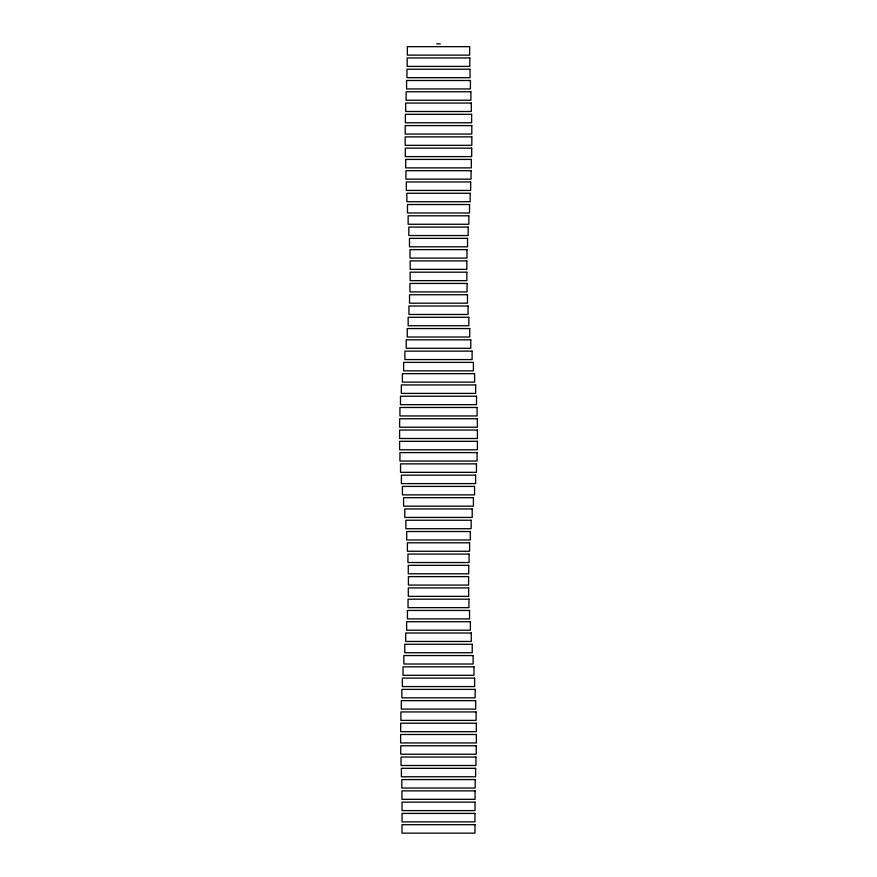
<?xml version="1.0" encoding="UTF-8"?>
<svg xmlns="http://www.w3.org/2000/svg" width="877" height="877" viewBox="0 0 877 877"><rect width="100%" height="100%" fill="white"/><g stroke="black" fill="none" stroke-linecap="round" stroke-linejoin="round"><path stroke-width="1.32" d="M436.757 43.85L440.243 43.85M469.644 46.667L407.356 46.667L407.356 55.13L469.644 55.13L469.644 46.667M469.82 57.948L407.18 57.948L407.18 66.4L469.82 66.4L469.82 57.948M470.039 69.217L406.961 69.217L406.961 77.68L470.039 77.68L470.039 69.217M470.423 80.498L406.577 80.498L406.577 88.95L470.423 88.95L470.423 80.498M470.894 91.767L406.106 91.767L406.106 100.23L470.894 100.23L470.894 91.767M471.311 103.047L405.689 103.047L405.689 111.5L471.311 111.5L471.311 103.047M471.618 114.328L405.382 114.328L405.382 122.78L471.618 122.78L471.618 114.328M471.804 125.597L405.196 125.597L405.196 134.06L471.804 134.06L471.804 125.597M471.826 136.878L405.174 136.878L405.174 145.33L471.826 145.33L471.826 136.878M471.683 148.147L405.317 148.147L405.317 156.61L471.683 156.61L471.683 148.147M471.344 159.428L405.656 159.428L405.656 167.88L471.344 167.88L471.344 159.428M471.07 170.697L405.93 170.697L405.93 179.16L471.07 179.16L471.07 170.697M470.675 181.977L406.325 181.977L406.325 190.43L470.675 190.43L470.675 181.977M470.149 193.258L406.851 193.258L406.851 201.71L470.149 201.71L470.149 193.258M469.524 204.527L407.476 204.527L407.476 212.99L469.524 212.99L469.524 204.527M468.855 215.808L408.145 215.808L408.145 224.26L468.855 224.26L468.855 215.808M468.165 227.077L408.835 227.077L408.835 235.54L468.165 235.54L468.165 227.077M467.529 238.358L409.471 238.358L409.471 246.81L467.529 246.81L467.529 238.358M466.992 249.627L410.008 249.627L410.019 258.09L466.992 258.09L466.992 249.627M466.827 260.907L410.173 260.907L410.173 269.36L466.827 269.36L466.827 260.907M466.849 272.188L410.151 272.188L410.151 280.64L466.849 280.64L466.849 272.188M467.057 283.457L409.943 283.457L409.943 291.92L467.057 291.92L467.057 283.457M467.463 294.738L409.537 294.738L409.537 303.19L467.463 303.19L467.463 294.738M468.066 306.007L408.934 306.007L408.934 314.47L468.066 314.47L468.066 306.007M468.844 317.288L408.156 317.288L408.156 325.74L468.844 325.74L468.844 317.288M469.754 328.557L407.246 328.557L407.246 337.02L469.754 337.02L469.754 328.557M470.785 339.837L406.215 339.837L406.215 348.29L470.785 348.29L470.785 339.837M472.1 351.118L404.9 351.118L404.9 359.57L472.1 359.57L472.1 351.118M473.394 362.387L403.606 362.387L403.606 370.85L473.394 370.85L473.394 362.387M474.61 373.668L402.39 373.668L402.39 382.12L474.61 382.12L474.61 373.668M475.663 384.937L401.337 384.937L401.337 393.4L475.663 393.4L475.663 384.937M476.507 396.218L400.493 396.218L400.493 404.67L476.507 404.67L476.507 396.218M477.077 407.487L399.923 407.487L399.923 415.95L477.077 415.95L477.077 407.487M477.362 418.767L399.638 418.767L399.638 427.22L477.362 427.22L477.362 418.767M477.417 430.048L399.583 430.048L399.583 438.5L477.417 438.5L477.417 430.048M477.395 441.317L399.605 441.317L399.605 449.78L477.395 449.78L477.395 441.317M477.066 452.598L399.934 452.598L399.934 461.05L477.066 461.05L477.066 452.598M476.452 463.867L400.548 463.867L400.548 472.33L476.452 472.33L476.452 463.867M475.608 475.148L401.392 475.148L401.392 483.6L475.608 483.6L475.608 475.148M474.567 486.417L402.433 486.417L402.433 494.88L474.567 494.88L474.567 486.417M473.416 497.697L403.584 497.697L403.584 506.15L473.416 506.15L473.416 497.697M472.21 508.978L404.79 508.978L404.79 517.43L472.21 517.43L472.21 508.978M471.146 520.247L405.854 520.247L405.854 528.71L471.146 528.71L471.146 520.247M470.313 531.528L406.687 531.528L406.687 539.98L470.313 539.98L470.313 531.528M469.601 542.797L407.399 542.797L407.399 551.26L469.601 551.26L469.601 542.797M469.063 554.078L407.937 554.078L407.937 562.53L469.063 562.53L469.063 554.078M468.724 565.347L408.276 565.347L408.276 573.81L468.724 573.81L468.724 565.347M468.592 576.627L408.408 576.627L408.408 585.08L468.592 585.08L468.592 576.627M468.68 587.908L408.32 587.908L408.32 596.36L468.68 596.36L468.68 587.908M468.954 599.177L408.046 599.177L408.046 607.64L468.954 607.64L468.954 599.177M469.557 610.458L407.443 610.458L407.443 618.91L469.557 618.91L469.557 610.458M470.39 621.727L406.61 621.727L406.61 630.19L470.39 630.19L470.39 621.727M471.311 633.008L405.689 633.008L405.689 641.46L471.311 641.46L471.311 633.008M472.243 644.277L404.757 644.277L404.757 652.74L472.243 652.74L472.243 644.277M473.142 655.558L403.858 655.558L403.858 664.01L473.142 664.01L473.142 655.558M473.964 666.838L403.036 666.838L403.036 675.29L473.964 675.29L473.964 666.838M474.632 678.107L402.368 678.107L402.368 686.57L474.632 686.57L474.632 678.107M475.137 689.388L401.863 689.388L401.863 697.84L475.137 697.84L475.137 689.388M475.685 700.657L401.315 700.657L401.315 709.12L475.685 709.12L475.685 700.657M476.112 711.938L400.888 711.938L400.888 720.39L476.112 720.39L476.112 711.938M476.332 723.207L400.668 723.207L400.668 731.67L476.332 731.67L476.332 723.207M476.364 734.487L400.636 734.487L400.636 742.94L476.364 742.94L476.364 734.487M476.233 745.768L400.767 745.768L400.767 754.22L476.233 754.22L476.233 745.768M475.959 757.037L401.041 757.037L401.041 765.5L475.959 765.5L475.959 757.037M475.597 768.318L401.403 768.318L401.403 776.77L475.597 776.77L475.597 768.318M475.181 779.587L401.819 779.587L401.819 788.05L475.181 788.05L475.181 779.587M475.06 790.868L401.94 790.868L401.94 799.32L475.06 799.32L475.06 790.868M474.972 802.137L402.028 802.137L402.028 810.6L474.972 810.6L474.972 802.137M474.95 813.417L402.05 813.417L402.05 821.87L474.95 821.87L474.95 813.417M474.994 824.698L402.006 824.698L402.006 833.15L474.994 833.15L474.994 824.698"/></g></svg>
